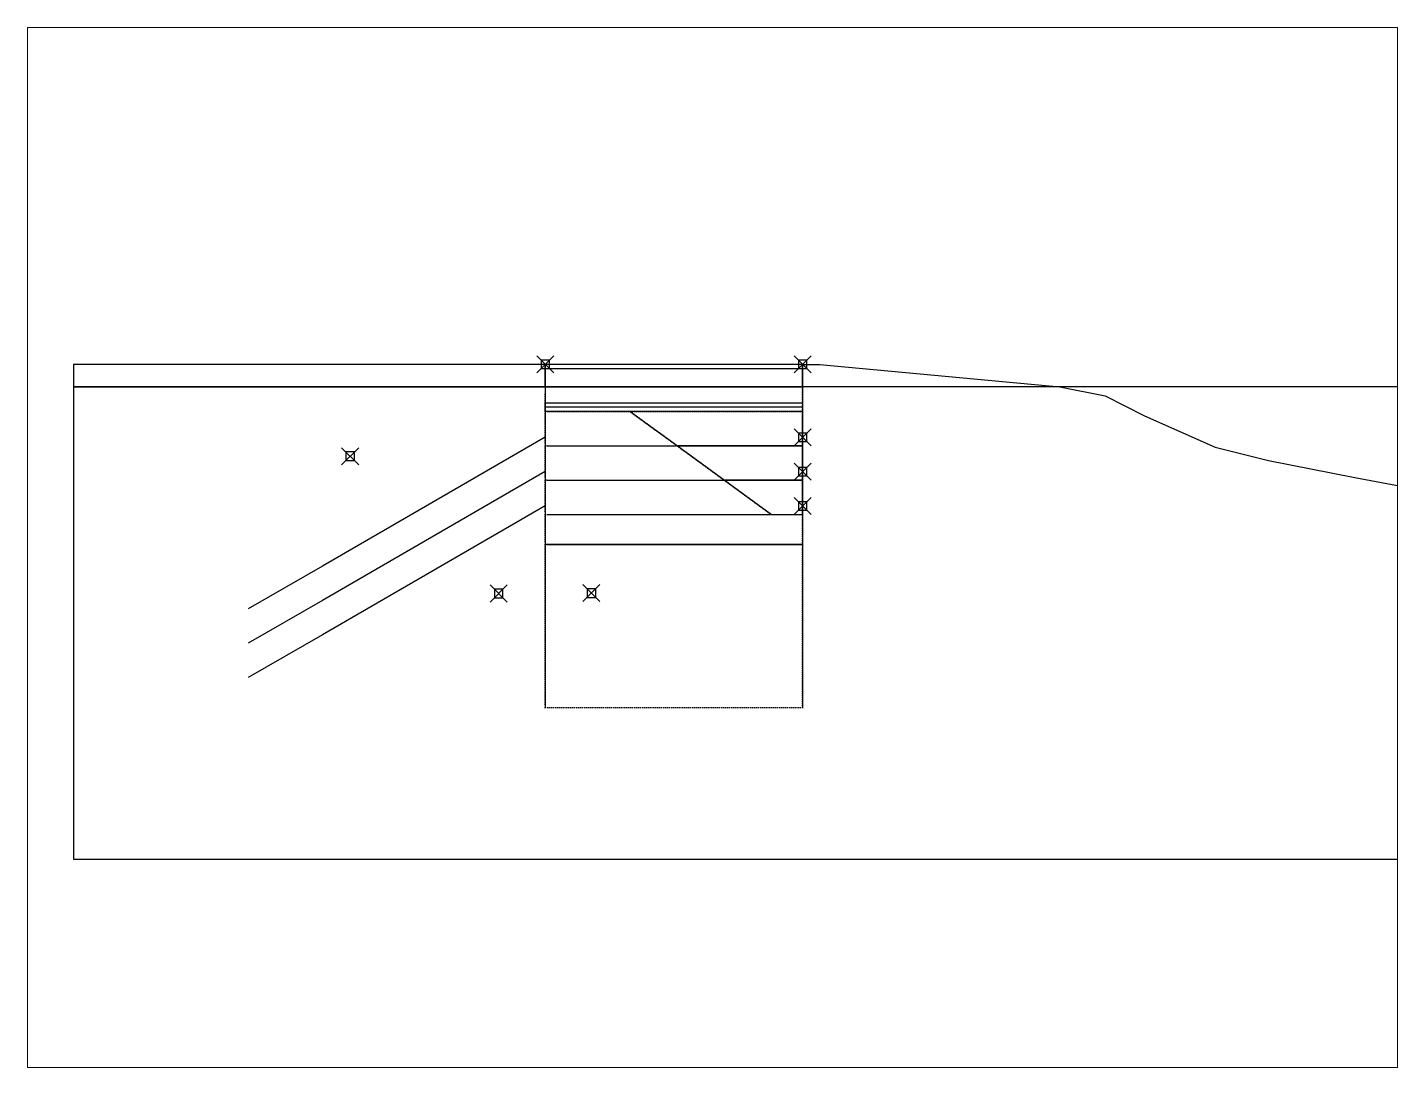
# Paper-space layout 'Layout1' of a CAD drawing. Header units: metres. Extents: x 26 to 231, y 20 to 176.
# The model-space entities are those that its viewports show. They can reach past a viewport. Long polylines and large blocks are cut down to what shows.
import ezdxf

# ---------------------------------------------------------------- set-up
doc = ezdxf.new("R2010")
doc.units = ezdxf.units.M
doc.header["$LTSCALE"] = 0.1
doc.header["$PDMODE"] = 67
doc.linetypes.add('ACAD_ISO07W100', pattern=[3, 0, -3])
for name, color, linetype in [('anc_1[grout 300mm]', 251, 'Continuous'), ('curve_node', 7, 'Continuous'), ('curve_stresspoint', 4, 'Continuous'), ('cut', 230, 'Continuous'), ('fe_anchor[H350X350_-15]', 41, 'Continuous'), ('fill', 100, 'Continuous'), ('load_line[10kPa]', 210, 'Continuous'), ('nn_1[strand 5x]', 90, 'Continuous'), ('plate_1[Dwall 1000mm]', 5, 'Continuous'), ('plate_2[Slab 1000mm]', 5, 'Continuous'), ('strut_2[H350x350]', 5, 'Continuous'), ('volume_profile', 4, 'Continuous')]:
    doc.layers.add(name, color=color, linetype=linetype)

msp = doc.modelspace()

# ---------------------------------------------------------------- linework, layer by layer
msp.add_lwpolyline([(0, -50.06), (165, -50.06), (165, 5), (0, 5)], close=True)
at = {"layer": 'anc_1[grout 300mm]', "ltscale": 0.1}
for p, q in [((29.02, -15.9), (20.36, -20.9)), ((29.02, -19.9), (20.36, -24.9)), ((29.02, -23.9), (20.36, -28.9))]:
    msp.add_line(p, q, dxfattribs=at)
at = {"layer": 'curve_node', "ltscale": 0.1}
for p in [(55, 7.6), (85, 7.6)]:
    msp.add_point(p, dxfattribs=at)
at = {"layer": 'curve_stresspoint', "ltscale": 0.1}
for p in [(32.24, -3.11), (49.56, -19.1), (60.37, -19.05)]:
    msp.add_point(p, dxfattribs=at)
at = {"layer": 'cut', "linetype": 'ACAD_ISO07W100'}
for points in [[(55, 4.12), (55, 2.1), (85, 2.1), (85, 5), (55, 5)], [(55, -9.9), (55, -13.4), (85, -13.4), (85, -9.9), (55, -9.9)], [(55, -13.4), (55, -32.4), (85, -32.4), (85, -13.4), (55, -13.4)]]:
    msp.add_lwpolyline(points, dxfattribs=at)
at = {"layer": 'cut'}
msp.add_lwpolyline([(115, 5), (120.28, 3.94), (124.87, 1.61), (133.09, -2.05), (139.33, -3.61), (149.37, -5.6), (156.74, -6.95), (165, -7.76), (165, 5), (115, 5)], dxfattribs=at)
at = {"layer": 'cut', "linetype": 'ACAD_ISO07W100'}
for points in [[(64.91, 2.1), (55, 2.1), (55, -1.9), (70.4, -1.9)], [(75.89, -5.9), (70.4, -1.9), (55, -1.9), (55, -5.9)], [(81.38, -9.9), (75.89, -5.9), (55, -5.9), (55, -9.9)]]:
    msp.add_lwpolyline(points, close=True, dxfattribs=at)
at = {"layer": 'cut', "ltscale": 0.1}
for points in [[(85, 2.1), (64.91, 2.1), (70.4, -1.9), (85, -1.9)], [(85, -1.9), (70.4, -1.9), (75.89, -5.9), (85, -5.9)], [(85, -5.9), (75.89, -5.9), (81.38, -9.9), (85, -9.9)]]:
    msp.add_lwpolyline(points, close=True, dxfattribs=at)
at = {"layer": 'fe_anchor[H350X350_-15]'}
for p in [(85, -0.9), (85, -4.9), (85, -8.9)]:
    msp.add_point(p, dxfattribs=at)
at = {"layer": 'fill'}
for points in [[(0, 5), (55, 5), (55, 6.6), (55, 7.6), (50.41, 7.6), (0, 7.6)], [(55, 5), (85, 5), (85, 7.6), (55, 7.6)]]:
    msp.add_lwpolyline(points, close=True, dxfattribs=at)
msp.add_lwpolyline([(85, 7.6), (87, 7.6), (115, 5), (85, 5), (85, 7.6)], dxfattribs=at)
at = {"layer": 'load_line[10kPa]'}
msp.add_line((54.03, 7.6), (15.25, 7.6), dxfattribs=at)
at = {"layer": 'nn_1[strand 5x]', "ltscale": 0.1}
for p, q in [((55, -0.9), (29.02, -15.9)), ((55, -4.9), (29.02, -19.9)), ((55, -8.9), (29.02, -23.9))]:
    msp.add_line(p, q, dxfattribs=at)
at = {"layer": 'plate_1[Dwall 1000mm]'}
for p, q in [((55, 7.6), (55, -32.4)), ((85, 7.6), (85, -32.4))]:
    msp.add_line(p, q, dxfattribs=at)
at = {"layer": 'plate_2[Slab 1000mm]'}
for p, q in [((85, 2.6), (55, 2.6)), ((85, -13.4), (55, -13.4))]:
    msp.add_line(p, q, dxfattribs=at)
at = {"layer": 'strut_2[H350x350]', "ltscale": 0.1}
msp.add_line((55, 7.1), (85, 7.1), dxfattribs=at)
at = {"layer": 'volume_profile', "ltscale": 0.1}
msp.add_lwpolyline([(55, 3.1), (85, 3.1), (85, 2.1), (55, 2.1)], close=True, dxfattribs=at)

psp = doc.layouts.get("Layout1")

# ---------------------------------------------------------------- viewports
at = {"layer": '0', "view_target_point": (45000, 25000)}
psp.add_viewport(center=(128.5, 97.5), size=(205.6, 156), view_center_point=(-44925.51, -25013.74), view_height=121.2066, dxfattribs=at)

doc.saveas('drawing.dxf')
